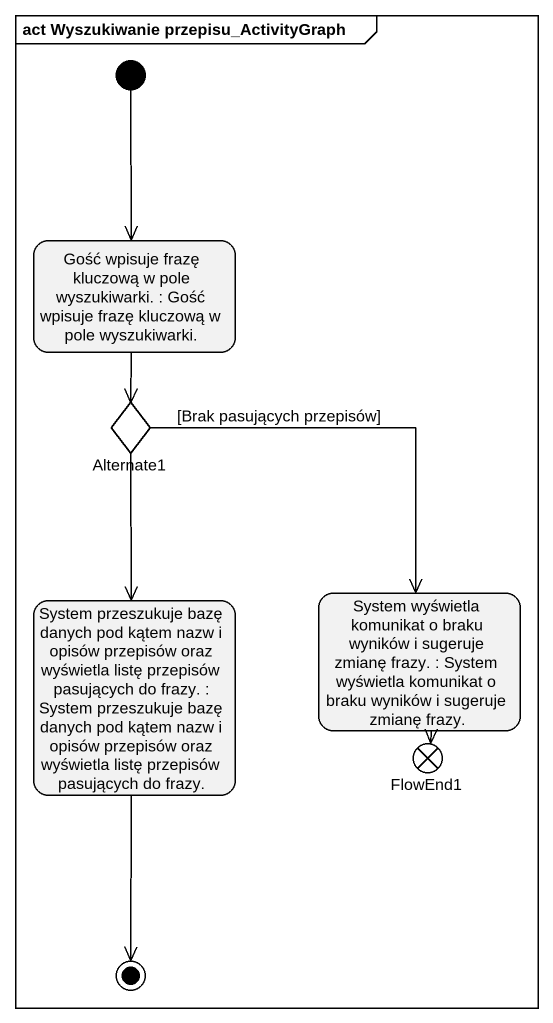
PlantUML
@startuml
mainframe act Wyszukiwanie przepisu_ActivityGraph
hide empty description
state "Gość wpisuje frazę kluczową w pole wyszukiwarki. : Gość wpisuje frazę kluczową w pole wyszukiwarki." as Gość_wpisuje_frazę_kluczową
state Alternate1 <<choice>>
state "System przeszukuje bazę danych pod kątem nazw i opisów przepisów oraz wyświetla listę przepisów pasujących do frazy. : System przeszukuje bazę danych pod kątem nazw i opisów przepisów oraz wyświetla listę przepisów pasujących do frazy." as System_przeszukuje_bazę
state "System wyświetla komunikat o braku wyników i sugeruje zmianę frazy. : System wyświetla komunikat o braku wyników i sugeruje zmianę frazy." as System_wyświetla_komunikat
state FlowEnd1 <<end>>
[*] --> Gość_wpisuje_frazę_kluczową
Gość_wpisuje_frazę_kluczową --> Alternate1
Alternate1 --> System_przeszukuje_bazę
Alternate1 --> System_wyświetla_komunikat : [Brak pasujących przepisów]
System_wyświetla_komunikat --> FlowEnd1
System_przeszukuje_bazę --> [*]
@enduml
